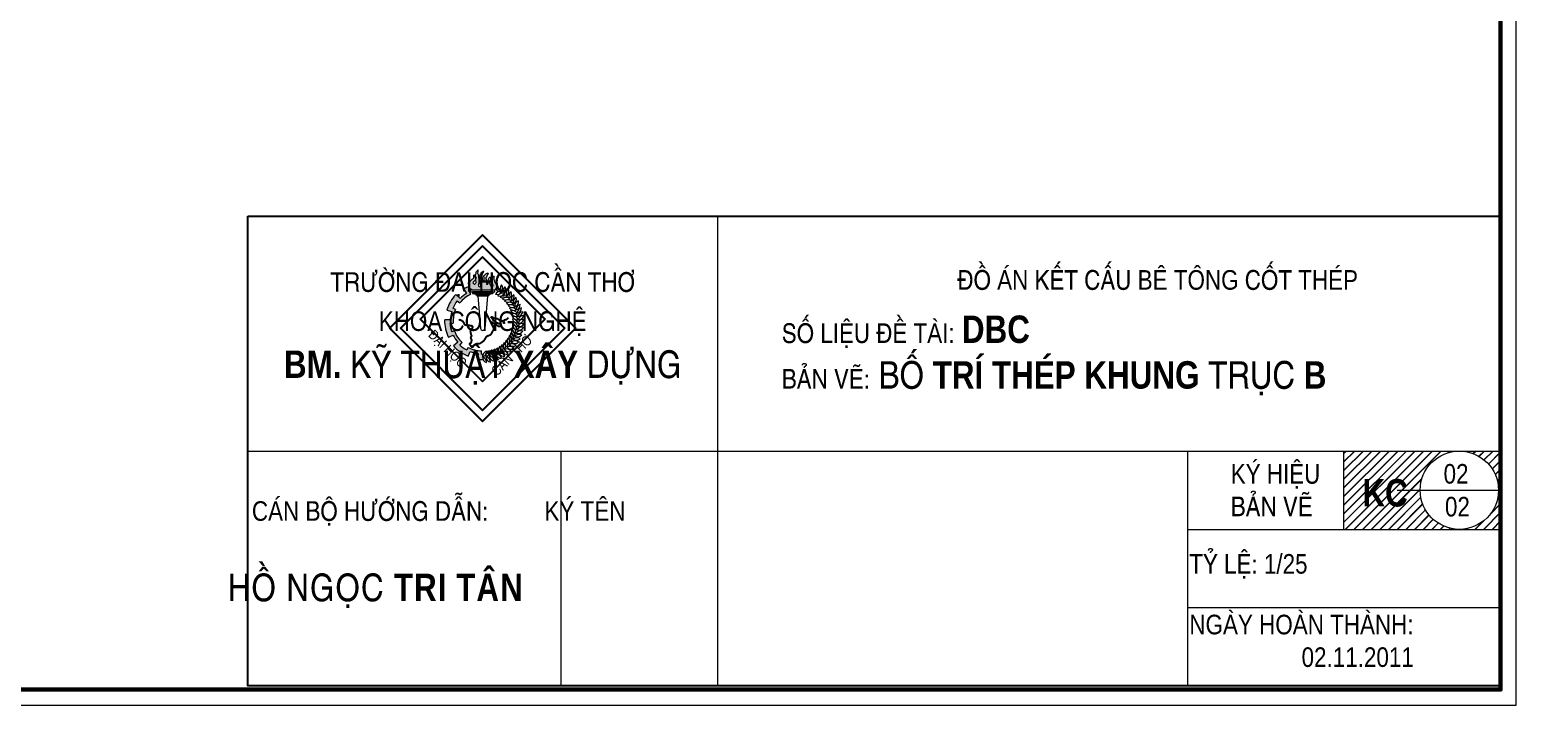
# Model space of a CAD drawing. Header units: inches. Extents: x 1604615 to 1925968, y -294302 to 52467.
# Drawn here: x 1693141 to 1723515, y -294302 to -280492 of the extents above; entities that cross this region are included whole.
import ezdxf

# ---------------------------------------------------------------- set-up
doc = ezdxf.new("R2010")
doc.units = ezdxf.units.IN
doc.header["$LTSCALE"] = 20
doc.header["$MEASUREMENT"] = 0
doc.layers.get('0').update_dxf_attribs({"lineweight": 13})
doc.layers.add('duong thep', color=211, linetype='Continuous', lineweight=70)

# ---------------------------------------------------------------- blocks, each defined once
blk = doc.blocks.new('LOÂG')
h = blk.add_hatch(color=4)
h.set_gradient(color1=(244, 128, 11), one_color=1, tint=1, name='HEMISPHERICAL')
edge = h.paths.add_edge_path()
edge.add_spline(control_points=[(866, 566), (868, 570), (874, 582), (873, 602), (874, 627), (873, 649), (858, 665), (847, 685), (837, 710), (830, 740), (811, 766), (839, 831), (807, 807), (786, 806), (780, 784), (774, 763), (763, 742), (764, 711), (791, 695), (800, 665), (798, 641), (814, 620), (795, 606), (777, 602), (761, 617), (746, 635), (738, 661), (733, 687), (737, 711), (747, 732), (752, 757), (758, 776), (783, 802), (768, 802), (761, 798), (748, 796), (735, 789), (712, 779), (718, 745), (699, 723), (700, 699), (706, 680), (705, 659), (694, 652), (686, 649), (670, 650), (677, 671), (675, 686), (676, 705), (669, 726), (669, 749), (656, 770), (664, 790), (677, 807), (683, 831), (694, 849), (714, 890), (695, 883), (685, 872), (664, 872), (651, 857), (639, 846), (625, 833), (611, 814), (626, 792), (619, 771), (628, 750), (624, 733), (635, 708), (615, 710), (603, 717), (592, 729), (582, 748), (582, 774), (581, 800), (572, 833), (585, 868), (600, 891), (629, 929), (597, 907), (578, 906), (574, 890), (568, 879), (551, 873), (546, 853), (534, 835), (531, 814), (537, 791), (545, 767), (551, 736), (531, 715), (537, 689), (546, 668), (553, 645), (556, 626), (551, 609), (536, 598), (512, 605), (502, 628), (511, 651), (511, 679), (523, 710), (511, 743), (521, 772), (502, 796), (511, 817), (513, 843), (485, 865), (492, 898), (505, 967), (487, 922), (466, 909), (462, 880), (447, 855), (448, 819), (463, 789), (457, 755), (448, 730), (462, 710), (460, 686), (453, 666), (432, 647), (413, 663), (391, 676), (404, 695), (417, 705), (428, 724), (451, 740), (445, 770), (443, 795), (436, 817), (412, 857), (420, 804), (412, 774), (374, 749), (346, 717), (296, 686), (310, 641), (313, 614), (314, 606)], knot_values=[7.200197, 7.200197, 7.200197, 7.200197, 8.030576, 9.644933, 10.883085, 12.777157, 13.396436, 14.840704, 17.117317, 18.410085, 20.485772, 23.714493, 24.822738, 26.157319, 27.37694, 28.551663, 30.392496, 31.76009, 33.869391, 35.710224, 37.338793, 38.396791, 39.798244, 40.674529, 41.740278, 43.598113, 45.047487, 46.798527, 48.427092, 49.485089, 51.287992, 52.784287, 54.445744, 54.569674, 55.47182, 55.982761, 56.92644, 58.266554, 60.28218, 62.168342, 63.406494, 64.669207, 66.053544, 66.672982, 67.064839, 67.81865, 68.932986, 70.047322, 71.037843, 72.300558, 74.194632, 75.252627, 76.664426, 77.832795, 79.282165, 80.943626, 83.106067, 83.497924, 84.117362, 86.119235, 86.644777, 87.871047, 89.097311, 90.372341, 91.784136, 93.269919, 94.29098, 95.781922, 96.903124, 97.770618, 98.601803, 99.477711, 100.862256, 102.476619, 104.337974, 105.844285, 108.787512, 110.402283, 112.292715, 113.789908, 115.010275, 115.677128, 116.570221, 117.292668, 118.844386, 119.952028, 121.458342, 122.599909, 124.402809, 126.264164, 128.037207, 129.158412, 130.99925, 132.292013, 133.659606, 134.717601, 135.337039, 136.990371, 138.486671, 139.628238, 141.379279, 143.883331, 145.389645, 147.742133, 148.96175, 150.590319, 151.704656, 153.662922, 156.139226, 158.888412, 160.592752, 161.85096, 163.750685, 165.65041, 167.206655, 170.17292, 171.744999, 173.537426, 174.734812, 176.068735, 177.762125, 178.874382, 180.568831, 181.827045, 182.821479, 184.079688, 185.191658, 186.928692, 188.707254, 190.279327, 191.68554, 193.598606, 195.377173, 197.91218, 199.962953, 203.269647, 206.415178, 209.535613, 211.079968, 211.079968, 211.079968, 211.079968], degree=3, periodic=0)
edge.add_spline(control_points=[(314, 606), (316, 598), (324, 561), (362, 543), (392, 529)], knot_values=[0, 0, 0, 0, 1.638921, 7.200197, 7.200197, 7.200197, 7.200197], degree=3, periodic=0)
edge.add_line((392, 529), (844, 529))
edge.add_spline(control_points=[(844, 529), (850, 539), (856, 550), (863, 561)], knot_values=[211.477879, 211.477879, 211.477879, 211.477879, 213.794614, 213.794614, 213.794614, 213.794614], degree=3, periodic=0)
edge.add_arc((964, 608), 112, 202.4258, 205.0361, ccw=False)
edge.add_arc((882, 456), 112, 98.0318, 100.8016, ccw=False)
h = blk.add_hatch(color=4)
edge = h.paths.add_edge_path()
edge.add_line((75, 313), (130, 270))
edge.add_arc((615, -110), 616, 115.2385, 141.8919, ccw=False)
edge.add_line((352, 447), (328, 498))
edge.add_arc((615, -110), 672, 113.9203, 115.2385, ccw=False)
edge.add_line((342, 504), (342, 529))
edge.add_line((342, 529), (392, 529))
edge.add_spline(control_points=[(392, 529), (362, 543), (324, 561), (316, 598), (314, 606)], knot_values=[0, 0, 0, 0, 5.561275, 7.200197, 7.200197, 7.200197, 7.200197], degree=3, periodic=0)
edge.add_arc((615, -110), 777, 112.7715, 121.3592)
edge.add_line((211, 553), (265, 464))
edge.add_arc((615, -110), 672, 121.3592, 135.9572)
edge.add_line((132, 357), (45, 439))
edge.add_arc((608, -96), 777, 136.4575, 163.8592)
edge.add_line((-138, 120), (-37, 91))
edge.add_arc((608, -96), 672, 163.8592, 178.4572)
edge.add_line((-63, -78), (-182, -75))
edge.add_arc((594, -90), 777, 178.9575, 206.3592)
edge.add_line((-102, -434), (-8, -388))
edge.add_arc((594, -90), 672, 206.3592, 220.9572)
edge.add_line((86, -530), (-3, -609))
edge.add_arc((579, -95), 777, 221.4575, 248.8592)
edge.add_line((299, -819), (337, -721))
edge.add_arc((579, -95), 672, 248.8592, 263.4572)
edge.add_line((503, -762), (490, -881))
edge.add_arc((572, -108), 777, 263.9575, 272.1356)
edge.add_arc((705, -843), 112, 175.9143, 201.6155, ccw=False)
edge.add_arc((705, -827), 112, 163.5896, 184.0857, ccw=False)
edge.add_line((598, -796), (597, -780))
edge.add_arc((572, -108), 672, 270.0781, 272.1356, ccw=False)
edge.add_line((573, -780), (573, -710))
edge.add_arc((579, -95), 616, 242.7385, 269.3919, ccw=False)
edge.add_line((297, -642), (271, -692))
edge.add_arc((579, -95), 672, 227.5781, 242.7385, ccw=False)
edge.add_line((126, -591), (173, -539))
edge.add_arc((594, -90), 616, 200.2385, 226.8919, ccw=False)
edge.add_line((16, -303), (-37, -322))
edge.add_arc((594, -90), 672, 185.0781, 200.2385, ccw=False)
edge.add_line((-75, -149), (-6, -143))
edge.add_arc((608, -96), 616, 157.7385, 184.3919, ccw=False)
edge.add_line((38, 138), (-14, 159))
edge.add_arc((608, -96), 672, 142.5781, 157.7385, ccw=False)
at = {"color": 4}
for p, q in [((132, 357), (45, 439)), ((75, 313), (130, 270)), ((211, 553), (265, 464)), ((352, 447), (328, 498)), ((-138, 120), (-37, 91)), ((38, 138), (-14, 159)), ((-63, -78), (-182, -75)), ((-75, -149), (-6, -143)), ((16, -303), (-37, -322)), ((-102, -434), (-8, -388)), ((86, -530), (-3, -609)), ((126, -591), (173, -539)), ((297, -642), (271, -692)), ((299, -819), (337, -721)), ((503, -762), (490, -881)), ((573, -780), (573, -710))]:
    blk.add_line(p, q, dxfattribs=at)
for points in [[(593, -2159), (2505, -247), (593, 1665), (-1319, -247)], [(593, -2150), (2495, -247), (593, 1655), (-1309, -247)], [(593, -2140), (2486, -247), (593, 1645), (-1299, -247)], [(593, -1935), (2280, -247), (593, 1440), (-1094, -247)], [(593, -1925), (2271, -247), (593, 1430), (-1084, -247)], [(593, -1915), (2261, -247), (593, 1420), (-1074, -247)], [(593, -1347), (1876, -64), (593, 1218), (-689, -64)], [(593, -1337), (1866, -64), (593, 1208), (-679, -64)], [(593, -1327), (1856, -64), (593, 1198), (-670, -64)], [(342, 497), (844, 497), (844, 529), (342, 529)]]:
    blk.add_lwpolyline(points, close=True, dxfattribs=at)
for points in [[(801, 497), (386, 497)], [(386, 497), (386, 465)], [(386, 465), (801, 465)], [(801, 465), (386, 465)], [(430, 465), (430, 449)], [(757, 449), (430, 449)], [(452, 449), (452, 433)], [(452, 433), (735, 433)], [(473, 433), (473, 417)], [(473, 417), (713, 417)], [(495, 417), (549, -255)], [(691, 417), (638, -255)], [(713, 433), (713, 417)], [(735, 449), (735, 433)], [(757, 465), (757, 449)], [(801, 497), (801, 465)], [(601, -884), (597, -780)]]:
    blk.add_lwpolyline(points, dxfattribs=at)
for centre, radius, start, end in [((1069, 573), 112, 143.1871, 221.5629), ((895, 565), 112, 323.1871, 41.5629), ((608, -96), 777, 136.4575, 163.8592), ((608, -96), 672, 142.5781, 157.7385), ((615, -110), 616, 115.2385, 141.8919), ((615, -110), 672, 121.3592, 135.9572), ((615, -110), 777, 112.7715, 121.3592), ((615, -110), 672, 113.9203, 115.2385), ((952, 391), 112, 72.9826, 151.3584), ((887, 552), 112, 252.9826, 331.3584), ((882, 456), 112, 22.4258, 100.8016), ((964, 608), 112, 202.4258, 280.8016), ((998, 355), 112, 67.528, 145.9038), ((948, 521), 112, 247.528, 325.9038), ((1041, 314), 112, 62.0735, 140.4493), ((1007, 484), 112, 242.0735, 320.4493), ((1079, 270), 112, 56.6189, 134.9948), ((1062, 442), 112, 236.6189, 314.9948), ((1131, 524), 112, 137.7325, 216.1083), ((958, 534), 112, 317.7325, 36.1083), ((1113, 222), 112, 51.1644, 129.5402), ((1112, 395), 112, 231.1644, 309.5402), ((1189, 470), 112, 132.278, 210.6538), ((1018, 496), 112, 312.278, 30.6538), ((1242, 411), 112, 126.8234, 205.1992), ((1074, 453), 112, 306.8234, 25.1992), ((1289, 347), 112, 121.3689, 199.7447), ((1125, 405), 112, 301.3689, 19.7447), ((1329, 279), 112, 115.9143, 194.2901), ((1172, 352), 112, 295.9143, 14.2901), ((1363, 207), 112, 110.4598, 188.8356), ((1213, 295), 112, 290.4598, 8.8356), ((608, -96), 672, 163.8592, 178.4572), ((608, -96), 616, 157.7385, 184.3919), ((1142, 171), 112, 45.7099, 124.0857), ((1158, 344), 112, 225.7099, 304.0857), ((1167, 118), 112, 40.2553, 118.6311), ((1199, 288), 112, 220.2553, 298.6311), ((1186, 62), 112, 34.8008, 113.1766), ((1234, 229), 112, 214.8008, 293.1766), ((1200, 5), 112, 29.3462, 107.722), ((1263, 166), 112, 209.3462, 287.722), ((1208, -53), 112, 23.8917, 102.2675), ((1286, 101), 112, 203.8917, 282.2675), ((1249, 234), 112, 285.0052, 3.3811), ((1389, 132), 112, 105.0052, 183.3811), ((1279, 170), 112, 279.5507, 357.9265), ((1409, 56), 112, 99.5507, 177.9265), ((1302, 104), 112, 274.0962, 352.472), ((1421, -23), 112, 94.0962, 172.472), ((1319, 35), 112, 268.6416, 347.0174), ((1426, -102), 112, 88.6416, 167.0174), ((594, -90), 777, 178.9575, 206.3592), ((594, -90), 672, 185.0781, 200.2385), ((594, -90), 616, 200.2385, 226.8919), ((593, -247), 45.2, 189.7838, 350.2162), ((1291, -307), 112, 171.1644, 249.5402), ((1142, -395), 112, 351.1644, 69.5402), ((1307, -240), 112, 176.6189, 254.9948), ((1166, -341), 112, 356.6189, 74.9948), ((1211, -112), 112, 18.4371, 96.8129), ((1304, 34), 112, 198.4371, 276.8129), ((1316, -172), 112, 182.0735, 260.4493), ((1185, -286), 112, 2.0735, 80.4493), ((1314, -34), 112, 192.9826, 271.3584), ((1208, -171), 112, 12.9826, 91.3584), ((1318, -103), 112, 187.528, 265.9038), ((1199, -229), 112, 7.528, 85.9038), ((1370, -412), 112, 66.8234, 145.1992), ((1395, -337), 112, 72.278, 150.6538), ((1331, -175), 112, 252.278, 330.6538), ((1412, -259), 112, 77.7325, 156.1083), ((1334, -105), 112, 257.7325, 336.1083), ((1423, -181), 112, 83.1871, 161.5629), ((1330, -34), 112, 263.1871, 341.5629), ((594, -90), 672, 206.3592, 220.9572), ((579, -95), 672, 227.5781, 242.7385), ((1074, -653), 112, 138.4371, 216.8129), ((901, -646), 112, 318.4371, 36.8129), ((1124, -605), 112, 143.8917, 222.2675), ((951, -614), 112, 323.8917, 42.2675), ((1168, -553), 112, 149.3462, 227.722), ((997, -578), 112, 329.3462, 47.722), ((1208, -496), 112, 154.8008, 233.1766), ((1040, -538), 112, 334.8008, 53.1766), ((1241, -436), 112, 160.2553, 238.6311), ((1078, -493), 112, 340.2553, 58.6311), ((1202, -679), 112, 45.0052, 123.3811), ((1220, -506), 112, 225.0052, 303.3811), ((1269, -373), 112, 165.7099, 244.0857), ((1112, -446), 112, 345.7099, 64.0857), ((1253, -618), 112, 50.4598, 128.8356), ((1254, -445), 112, 230.4598, 308.8356), ((1299, -553), 112, 55.9143, 134.2901), ((1283, -381), 112, 235.9143, 314.2901), ((1337, -484), 112, 61.3689, 139.7447), ((1306, -314), 112, 241.3689, 319.7447), ((1322, -245), 112, 246.8234, 325.1992), ((579, -95), 777, 221.4575, 248.8592), ((579, -95), 616, 242.7385, 269.3919), ((579, -95), 672, 248.8592, 263.4572), ((572, -108), 777, 263.9575, 272.1356), ((572, -108), 672, 270.0781, 272.1356), ((705, -827), 112, 105.7099, 184.0857), ((563, -728), 112, 285.7099, 4.0857), ((705, -843), 112, 175.9143, 254.2901), ((563, -943), 112, 355.9143, 74.2901), ((772, -814), 112, 111.1644, 189.5402), ((622, -728), 112, 291.1644, 9.5402), ((774, -829), 112, 181.3689, 259.7447), ((642, -942), 112, 1.3689, 79.7447), ((838, -793), 112, 116.6189, 194.9948), ((680, -722), 112, 296.6189, 14.9948), ((841, -809), 112, 186.8234, 265.1992), ((721, -934), 112, 6.8234, 85.1992), ((902, -767), 112, 122.0735, 200.4493), ((738, -711), 112, 302.0735, 20.4493), ((907, -782), 112, 192.278, 270.6538), ((799, -918), 112, 12.278, 90.6538), ((963, -735), 112, 127.528, 205.9038), ((794, -695), 112, 307.528, 25.9038), ((969, -749), 112, 197.7325, 276.1083), ((874, -895), 112, 17.7325, 96.1083), ((1021, -697), 112, 132.9826, 211.3584), ((849, -673), 112, 312.9826, 31.3584), ((948, -864), 112, 23.1871, 101.5629), ((1028, -711), 112, 203.1871, 281.5629), ((1018, -827), 112, 28.6416, 107.0174), ((1083, -667), 112, 208.6416, 287.0174), ((1084, -784), 112, 34.0962, 112.472), ((1134, -618), 112, 214.0962, 292.472), ((1145, -734), 112, 39.5507, 117.9265), ((1179, -564), 112, 219.5507, 297.9265)]:
    blk.add_arc(centre, radius, start, end, dxfattribs=at)
for points in [[(392, 529), (321, 582), (310, 632), (307, 682), (342, 717), (381, 753), (406, 774), (417, 813), (417, 842), (435, 817), (442, 795), (446, 771), (446, 742), (428, 721), (417, 707), (403, 692), (396, 678), (410, 664), (435, 653), (449, 664), (460, 689), (460, 710), (453, 728), (456, 756), (460, 781), (449, 827), (449, 852), (460, 881), (470, 909), (485, 923), (499, 947), (493, 903), (493, 864), (511, 838), (511, 820), (507, 794), (515, 776), (515, 739), (519, 715), (513, 675), (509, 648), (505, 630), (515, 608), (540, 602), (548, 608), (554, 624), (552, 646), (546, 666), (536, 693), (534, 711), (546, 737), (544, 767), (536, 794), (532, 812), (536, 836), (544, 852), (556, 874), (566, 879), (574, 891), (578, 901), (596, 909), (618, 919), (602, 893), (588, 872), (576, 826), (580, 802), (582, 773), (584, 747), (594, 727), (604, 717), (616, 711), (630, 711), (628, 729), (626, 753), (622, 769), (622, 792), (616, 814), (626, 832), (640, 846), (653, 860), (659, 866), (689, 878), (697, 883), (703, 885), (695, 852), (683, 828), (675, 806), (665, 790), (659, 769), (665, 753), (671, 723), (675, 703), (675, 687), (675, 669), (675, 652), (687, 650), (693, 652), (701, 658), (705, 679), (701, 699), (701, 719), (713, 747), (719, 778), (737, 790), (751, 796), (759, 798), (772, 802), (774, 802), (762, 778), (753, 757), (745, 729), (739, 713), (735, 687), (739, 660), (747, 638), (764, 614), (778, 604), (792, 606), (808, 622), (802, 638), (798, 664), (788, 691), (766, 717), (764, 739), (774, 767), (780, 784), (788, 802), (808, 810), (824, 818), (820, 767), (830, 735), (836, 715), (850, 681), (862, 662), (868, 654), (874, 624), (874, 604), (872, 578), (864, 563), (844, 529)], [(109, -71), (196, -117), (226, -172), (272, -183), (348, -193), (379, -203), (379, -249), (369, -264), (353, -274), (348, -350), (359, -386), (364, -406), (348, -442), (364, -478), (359, -529), (348, -554), (323, -569), (338, -590), (348, -605), (374, -615), (440, -584), (465, -564), (511, -564), (562, -544), (603, -513), (649, -462), (674, -417), (705, -401), (776, -356), (796, -315), (822, -269), (822, -223), (863, -172), (908, -203), (959, -203), (975, -193), (964, -172), (954, -162), (929, -157), (903, -147), (873, -132), (837, -106), (822, -96), (807, -71), (786, -45), (771, -20), (776, -15), (822, -40), (873, -45), (903, -55), (924, -71), (959, -81), (985, -91), (1000, -101), (1020, -106), (1031, -132), (1031, -147), (1020, -127), (1020, -96), (1046, -76), (1066, -71), (1081, -66), (1092, -61), (1117, -35)], [(845, -180), (812, -143), (784, -130), (764, -118), (746, -95), (734, -85)]]:
    blk.add_spline(points, degree=3, dxfattribs=at)
for points, knots in [([(108, -77), (112, -78), (117, -80), (132, -84), (141, -86), (158, -93), (165, -96), (176, -104), (180, -108), (187, -115), (189, -118), (193, -126), (195, -130), (200, -142), (203, -150), (209, -163), (212, -168), (219, -175), (221, -177), (226, -180), (228, -182), (238, -186), (246, -187), (259, -188), (264, -189), (277, -190), (284, -190), (297, -192), (304, -193), (316, -195), (322, -195), (333, -197), (338, -198), (349, -200), (355, -200), (364, -202), (368, -203), (372, -205), (373, -206), (375, -208), (376, -209), (377, -212), (378, -214), (379, -221), (378, -226), (376, -236), (375, -241), (372, -249), (370, -252), (368, -256), (366, -257), (364, -260), (363, -260), (360, -262), (359, -263), (355, -265), (352, -267), (348, -271), (345, -273), (342, -277), (340, -280), (336, -289), (335, -297), (335, -313), (336, -321), (338, -337), (340, -344), (343, -357), (344, -362), (347, -372), (348, -377), (351, -384), (352, -387), (354, -392), (355, -394), (356, -399), (357, -401), (357, -404), (357, -405), (357, -407), (357, -408), (356, -412), (354, -416), (350, -422), (347, -426), (344, -432), (343, -435), (342, -439), (342, -442), (342, -446), (342, -448), (344, -455), (346, -459), (351, -467), (353, -470), (356, -476), (357, -478), (359, -484), (359, -488), (359, -497), (358, -502), (356, -512), (354, -517), (353, -525), (352, -528), (351, -534), (350, -536), (349, -541), (349, -543), (347, -546), (346, -548), (343, -550), (341, -551), (335, -554), (333, -555), (328, -557), (325, -558), (322, -560), (321, -561), (318, -563), (318, -565), (317, -567), (316, -569), (316, -571), (317, -572), (318, -575), (318, -577), (320, -580), (322, -581), (325, -585), (328, -587), (331, -591), (332, -593), (334, -595), (335, -597), (337, -600), (339, -602), (341, -606), (342, -607), (346, -611), (348, -614), (354, -617), (358, -618), (366, -621), (371, -621), (381, -622), (386, -621), (405, -618), (417, -611), (433, -599), (438, -595), (446, -588), (450, -584), (457, -577), (460, -574), (465, -571), (467, -571), (470, -570), (472, -569), (478, -568), (484, -569), (496, -570), (502, -571), (513, -571), (517, -570), (524, -569), (527, -568), (538, -565), (544, -562), (556, -556), (562, -552), (572, -545), (577, -541), (591, -532), (598, -525), (618, -509), (630, -499), (644, -482), (648, -477), (654, -468), (656, -463), (660, -454), (662, -450), (666, -440), (668, -435), (673, -427), (676, -424), (682, -419), (685, -416), (694, -412), (699, -410), (710, -407), (715, -404), (726, -400), (732, -397), (747, -390), (758, -384), (771, -372), (775, -368), (781, -361), (783, -357), (787, -350), (789, -346), (793, -337), (795, -332), (799, -323), (801, -320), (805, -313), (808, -309), (814, -299), (819, -293), (824, -282), (826, -278), (828, -272), (829, -268), (829, -262), (829, -259), (829, -248), (828, -240), (828, -229), (828, -225), (830, -217), (831, -213), (835, -202), (840, -195), (847, -186), (851, -183), (856, -180), (858, -179), (861, -179), (863, -179), (866, -180), (868, -181), (872, -183), (875, -184), (882, -190), (888, -196), (898, -204), (901, -207), (910, -211), (914, -213), (927, -216), (935, -216), (948, -213), (952, -212), (959, -210), (961, -209), (967, -207), (970, -206), (975, -203), (977, -201), (979, -198), (980, -197), (981, -194), (981, -193), (981, -190), (981, -188), (980, -184), (979, -182), (976, -177), (975, -175), (972, -171), (971, -170), (967, -165), (965, -162), (960, -159), (959, -157), (956, -156), (954, -155), (948, -153), (944, -152), (937, -152), (934, -151), (930, -151), (928, -150), (925, -149), (923, -149), (918, -147), (915, -145), (908, -142), (905, -140), (898, -137), (895, -136), (887, -132), (883, -130), (876, -126), (872, -124), (866, -119), (863, -117), (856, -112), (852, -109), (846, -105), (844, -103), (839, -100), (836, -98), (832, -96), (830, -94), (827, -92), (825, -91), (823, -88), (822, -87), (819, -81), (817, -76), (813, -69), (811, -66), (808, -61), (807, -59), (802, -52), (798, -47), (789, -39), (785, -35), (780, -30), (779, -28), (777, -26), (777, -25), (776, -24), (776, -24), (777, -23), (777, -23), (777, -22), (778, -22), (779, -21), (779, -20), (780, -20), (781, -20), (782, -19), (783, -19), (785, -20), (786, -20), (789, -22), (791, -23), (797, -28), (801, -32), (809, -39), (812, -41), (818, -46), (821, -47), (826, -49), (829, -50), (840, -53), (847, -52), (860, -52), (864, -52), (873, -52), (876, -52), (883, -54), (887, -55), (894, -57), (897, -59), (903, -64), (907, -66), (913, -71), (916, -74), (921, -77), (924, -78), (929, -80), (931, -81), (939, -83), (944, -84), (956, -87), (962, -88), (970, -91), (973, -92), (977, -94), (979, -95), (982, -97), (984, -98), (987, -101), (989, -103), (993, -105), (995, -106), (998, -108), (1000, -108), (1003, -109), (1004, -109), (1008, -110), (1009, -110), (1011, -110)], [0, 0, 0, 0, 0.873639, 0.873639, 2.620918, 2.620918, 4.216179, 4.216179, 5.396152, 5.396152, 6.276277, 6.276277, 7.156403, 7.156403, 8.586348, 8.586348, 9.656917, 9.656917, 10.169018, 10.169018, 10.681118, 10.681118, 11.981902, 11.981902, 12.907182, 12.907182, 14.237132, 14.237132, 15.567081, 15.567081, 16.666784, 16.666784, 17.597488, 17.597488, 18.638923, 18.638923, 19.378315, 19.378315, 19.841919, 19.841919, 20.305523, 20.305523, 20.769127, 20.769127, 21.796327, 21.796327, 22.650542, 22.650542, 23.364921, 23.364921, 23.810279, 23.810279, 24.157009, 24.157009, 24.50374, 24.50374, 24.984995, 24.984995, 25.466249, 25.466249, 25.947503, 25.947503, 27.219445, 27.219445, 28.491388, 28.491388, 29.76333, 29.76333, 30.715059, 30.715059, 31.666788, 31.666788, 32.156176, 32.156176, 32.645565, 32.645565, 33.104989, 33.104989, 33.425843, 33.425843, 33.746698, 33.746698, 34.483625, 34.483625, 35.220552, 35.220552, 35.625371, 35.625371, 35.960651, 35.960651, 36.295931, 36.295931, 37.043282, 37.043282, 37.790634, 37.790634, 38.269538, 38.269538, 39.238739, 39.238739, 40.20794, 40.20794, 41.177142, 41.177142, 41.680312, 41.680312, 42.183483, 42.183483, 42.672661, 42.672661, 43.161839, 43.161839, 43.651016, 43.651016, 44.140194, 44.140194, 44.516068, 44.516068, 44.768523, 44.768523, 44.954602, 44.954602, 45.096404, 45.096404, 45.238205, 45.238205, 45.508269, 45.508269, 45.778333, 45.778333, 46.318486, 46.318486, 46.655631, 46.655631, 46.992775, 46.992775, 47.433267, 47.433267, 47.738857, 47.738857, 48.271636, 48.271636, 48.804415, 48.804415, 49.632091, 49.632091, 50.459767, 50.459767, 52.840699, 52.840699, 53.847651, 53.847651, 54.75082, 54.75082, 55.653989, 55.653989, 56.108977, 56.108977, 56.563964, 56.563964, 57.680207, 57.680207, 58.796449, 58.796449, 59.415816, 59.415816, 60.035183, 60.035183, 61.273916, 61.273916, 62.435854, 62.435854, 63.597792, 63.597792, 65.45974, 65.45974, 68.332285, 68.332285, 69.395263, 69.395263, 70.260804, 70.260804, 71.126346, 71.126346, 72.136306, 72.136306, 73.104068, 73.104068, 74.07183, 74.07183, 75.039592, 75.039592, 76.069118, 76.069118, 77.098644, 77.098644, 79.157696, 79.157696, 80.17771, 80.17771, 80.93779, 80.93779, 81.69787, 81.69787, 82.731954, 82.731954, 83.500363, 83.500363, 84.268771, 84.268771, 85.680582, 85.680582, 86.380497, 86.380497, 86.933657, 86.933657, 87.486817, 87.486817, 88.95635, 88.95635, 89.688576, 89.688576, 90.420801, 90.420801, 91.732207, 91.732207, 92.700514, 92.700514, 93.26952, 93.26952, 93.838526, 93.838526, 94.407532, 94.407532, 94.976538, 94.976538, 96.278918, 96.278918, 97.031078, 97.031078, 97.783237, 97.783237, 99.217071, 99.217071, 99.880379, 99.880379, 100.342721, 100.342721, 100.805064, 100.805064, 101.113547, 101.113547, 101.302187, 101.302187, 101.490826, 101.490826, 101.679466, 101.679466, 102.065813, 102.065813, 102.452161, 102.452161, 102.767035, 102.767035, 103.402322, 103.402322, 103.674556, 103.674556, 103.946789, 103.946789, 104.644761, 104.644761, 105.171645, 105.171645, 105.54225, 105.54225, 105.912856, 105.912856, 106.654066, 106.654066, 107.314185, 107.314185, 107.974304, 107.974304, 108.919503, 108.919503, 109.682742, 109.682742, 110.445982, 110.445982, 111.297561, 111.297561, 111.788011, 111.788011, 112.322211, 112.322211, 112.85641, 112.85641, 113.243666, 113.243666, 113.630921, 113.630921, 114.618476, 114.618476, 115.150791, 115.150791, 115.683106, 115.683106, 116.747736, 116.747736, 117.544131, 117.544131, 117.987845, 117.987845, 118.326614, 118.326614, 118.601607, 118.601607, 118.821512, 118.821512, 119.041417, 119.041417, 119.261322, 119.261322, 119.481227, 119.481227, 119.897955, 119.897955, 120.314682, 120.314682, 120.73141, 120.73141, 121.670748, 121.670748, 122.296901, 122.296901, 122.754229, 122.754229, 123.211556, 123.211556, 124.537464, 124.537464, 125.445826, 125.445826, 126.20248, 126.20248, 126.959134, 126.959134, 127.746138, 127.746138, 128.533143, 128.533143, 129.194336, 129.194336, 129.654351, 129.654351, 130.114367, 130.114367, 131.034399, 131.034399, 132.263576, 132.263576, 132.863268, 132.863268, 133.255781, 133.255781, 133.682606, 133.682606, 134.109431, 134.109431, 134.39859, 134.39859, 134.645528, 134.645528, 134.892466, 134.892466, 135.17642, 135.17642, 135.17642, 135.17642]), ([(111, -64), (116, -66), (121, -67), (135, -71), (145, -74), (162, -80), (169, -84), (181, -92), (186, -95), (195, -104), (199, -109), (205, -120), (208, -126), (212, -137), (215, -143), (219, -152), (221, -156), (225, -162), (226, -164), (230, -167), (232, -168), (236, -170), (238, -171), (247, -174), (255, -175), (268, -176), (273, -176), (283, -177), (287, -178), (301, -179), (310, -180), (325, -183), (330, -184), (341, -185), (345, -186), (355, -187), (360, -188), (369, -190), (374, -192), (381, -196), (382, -197), (386, -201), (387, -203), (390, -209), (391, -214), (391, -225), (391, -231), (389, -241), (387, -245), (384, -253), (383, -256), (379, -263), (377, -265), (372, -270), (371, -271), (367, -273), (366, -274), (362, -276), (360, -277), (357, -279), (356, -280), (354, -283), (353, -284), (351, -288), (350, -291), (348, -297), (348, -301), (348, -314), (350, -325), (353, -341), (354, -346), (356, -356), (358, -361), (360, -369), (361, -373), (363, -379), (364, -381), (366, -387), (368, -391), (370, -398), (370, -401), (370, -405), (370, -408), (369, -412), (369, -414), (366, -421), (363, -425), (358, -433), (356, -437), (355, -441), (355, -442), (355, -444), (355, -445), (356, -448), (357, -451), (360, -457), (362, -461), (366, -468), (368, -471), (370, -477), (371, -479), (372, -484), (372, -487), (372, -494), (372, -499), (370, -510), (368, -515), (366, -524), (365, -527), (364, -534), (364, -538), (362, -545), (360, -549), (357, -555), (355, -557), (349, -562), (346, -563), (339, -566), (336, -568), (332, -569), (331, -570), (330, -571)], [0, 0, 0, 0, 0.866167, 0.866167, 2.598501, 2.598501, 4.027459, 4.027459, 5.108078, 5.108078, 6.194218, 6.194218, 7.280359, 7.280359, 8.366499, 8.366499, 9.248779, 9.248779, 9.910266, 9.910266, 10.46396, 10.46396, 11.017654, 11.017654, 12.479952, 12.479952, 13.353153, 13.353153, 14.226355, 14.226355, 15.972758, 15.972758, 17.069869, 17.069869, 17.887805, 17.887805, 18.705741, 18.705741, 19.523677, 19.523677, 19.883144, 19.883144, 20.242612, 20.242612, 21.069666, 21.069666, 21.89672, 21.89672, 22.627571, 22.627571, 23.213148, 23.213148, 23.798725, 23.798725, 24.127015, 24.127015, 24.455306, 24.455306, 24.91775, 24.91775, 25.300922, 25.300922, 25.684094, 25.684094, 26.450437, 26.450437, 27.21678, 27.21678, 29.004454, 29.004454, 29.913724, 29.913724, 30.822994, 30.822994, 31.614154, 31.614154, 32.101678, 32.101678, 32.846774, 32.846774, 33.236937, 33.236937, 33.568782, 33.568782, 33.900628, 33.900628, 34.711768, 34.711768, 35.522908, 35.522908, 35.855255, 35.855255, 36.187602, 36.187602, 36.899183, 36.899183, 37.610764, 37.610764, 38.181823, 38.181823, 38.608069, 38.608069, 39.034315, 39.034315, 39.886808, 39.886808, 40.857981, 40.857981, 41.504453, 41.504453, 42.150924, 42.150924, 42.797396, 42.797396, 43.166874, 43.166874, 43.703917, 43.703917, 44.24096, 44.24096, 44.53485, 44.53485, 44.53485, 44.53485]), ([(330, -571), (331, -571), (332, -573), (334, -576), (336, -577), (339, -581), (341, -583), (345, -587), (346, -590), (349, -594), (350, -596), (352, -599), (352, -599), (355, -602), (357, -604), (362, -606), (366, -607), (372, -608), (376, -609), (382, -609), (385, -608), (394, -607), (400, -605), (412, -598), (418, -594), (429, -586), (433, -583), (441, -575), (445, -570), (452, -564), (455, -562), (461, -559), (464, -558), (470, -556), (473, -556), (482, -555), (489, -556), (500, -557), (504, -558), (511, -558), (514, -557), (521, -556), (524, -556), (534, -552), (541, -549), (553, -542), (560, -537), (573, -529), (579, -524), (590, -515), (596, -511), (607, -501), (612, -497), (628, -482), (636, -472), (647, -452), (650, -445), (657, -429), (661, -421), (669, -412), (672, -410), (677, -406), (680, -405), (688, -401), (694, -399), (705, -394), (710, -392), (721, -388), (726, -386), (741, -378), (750, -373), (762, -363), (765, -359), (771, -352), (773, -349), (776, -342), (778, -339), (782, -330), (784, -326), (788, -317), (790, -313), (794, -306), (797, -302), (803, -292), (808, -286), (813, -277), (814, -274), (815, -268), (816, -266), (816, -261), (816, -259), (816, -248), (814, -240), (815, -227), (815, -222), (817, -214), (818, -210), (823, -197), (828, -189), (838, -177), (842, -173), (851, -168), (854, -167), (860, -166), (863, -166), (868, -167), (871, -168), (878, -171), (882, -174), (891, -181), (895, -184), (903, -191), (906, -194), (913, -198), (916, -200), (923, -201), (926, -202), (935, -202), (942, -201), (952, -199), (955, -198), (961, -195), (964, -194), (967, -192), (968, -192), (968, -191), (968, -191), (968, -191)], [45.486402, 45.486402, 45.486402, 45.486402, 45.832535, 45.832535, 46.178669, 46.178669, 46.589737, 46.589737, 47.012312, 47.012312, 47.434887, 47.434887, 47.75339, 47.75339, 48.436521, 48.436521, 49.119652, 49.119652, 49.773625, 49.773625, 50.427598, 50.427598, 51.735545, 51.735545, 53.115349, 53.115349, 54.127944, 54.127944, 55.14054, 55.14054, 55.781926, 55.781926, 56.271426, 56.271426, 56.760927, 56.760927, 57.959396, 57.959396, 58.702978, 58.702978, 59.398499, 59.398499, 60.094021, 60.094021, 61.485065, 61.485065, 62.943839, 62.943839, 64.402614, 64.402614, 65.756748, 65.756748, 67.110882, 67.110882, 69.819149, 69.819149, 71.328898, 71.328898, 72.838647, 72.838647, 73.414931, 73.414931, 73.991215, 73.991215, 75.007569, 75.007569, 76.044522, 76.044522, 77.081476, 77.081476, 79.155382, 79.155382, 80.246175, 80.246175, 81.031029, 81.031029, 81.815883, 81.815883, 82.762419, 82.762419, 83.503186, 83.503186, 84.243954, 84.243954, 85.662844, 85.662844, 86.389548, 86.389548, 86.973377, 86.973377, 87.557206, 87.557206, 89.054322, 89.054322, 89.711064, 89.711064, 90.367807, 90.367807, 91.6997, 91.6997, 92.676183, 92.676183, 93.26328, 93.26328, 93.72702, 93.72702, 94.19076, 94.19076, 95.091592, 95.091592, 95.992423, 95.992423, 96.893255, 96.893255, 97.634867, 97.634867, 98.376479, 98.376479, 99.709245, 99.709245, 100.24567, 100.24567, 100.782095, 100.782095, 101.098268, 101.098268, 101.251069, 101.251069, 101.251069, 101.251069]), ([(840, -183), (838, -180), (835, -177), (828, -167), (824, -161), (816, -154), (813, -151), (807, -148), (804, -146), (798, -143), (795, -142), (785, -138), (779, -135), (769, -130), (766, -128), (761, -124), (758, -121), (755, -117), (753, -115), (749, -110), (748, -107), (744, -103), (743, -101), (740, -98), (739, -97), (735, -94), (733, -92), (730, -90)], [0, 0, 0, 0, 0.732255, 0.732255, 2.196766, 2.196766, 2.970075, 2.970075, 3.663936, 3.663936, 4.357797, 4.357797, 5.613539, 5.613539, 6.225105, 6.225105, 6.724157, 6.724157, 7.223209, 7.223209, 7.849313, 7.849313, 8.289555, 8.289555, 8.729797, 8.729797, 9.287714, 9.287714, 9.287714, 9.287714]), ([(851, -176), (848, -172), (846, -169), (839, -159), (834, -153), (824, -144), (821, -141), (814, -136), (810, -134), (803, -131), (799, -129), (790, -126), (785, -124), (777, -119), (774, -118), (770, -114), (768, -113), (765, -109), (763, -107), (760, -102), (758, -99), (754, -94), (753, -92), (749, -88), (747, -87), (743, -83), (740, -81), (738, -80)], [0, 0, 0, 0, 0.730284, 0.730284, 2.190851, 2.190851, 2.974075, 2.974075, 3.701231, 3.701231, 4.428387, 4.428387, 5.491689, 5.491689, 6.203327, 6.203327, 6.73588, 6.73588, 7.268434, 7.268434, 7.885441, 7.885441, 8.314177, 8.314177, 8.742913, 8.742913, 9.287714, 9.287714, 9.287714, 9.287714]), ([(968, -191), (968, -191), (968, -190), (968, -188), (967, -187), (965, -184), (964, -183), (962, -180), (961, -178), (957, -174), (956, -172), (953, -169), (952, -169), (950, -167), (949, -167), (946, -166), (945, -166), (940, -165), (935, -165), (928, -164), (925, -163), (920, -162), (918, -161), (910, -158), (906, -156), (898, -152), (895, -150), (888, -147), (885, -146), (877, -142), (873, -139), (864, -134), (861, -132), (853, -126), (850, -123), (843, -118), (840, -116), (835, -113), (833, -112), (828, -109), (826, -107), (821, -104), (820, -103), (815, -99), (813, -96), (810, -91), (808, -88), (805, -82), (803, -79), (800, -73), (799, -70), (795, -64), (792, -61), (788, -56), (785, -54), (780, -48), (777, -46), (771, -40), (769, -37), (766, -32), (765, -30), (763, -26), (763, -23), (764, -19), (765, -17), (767, -14), (768, -13), (771, -11), (772, -10), (776, -7), (779, -6), (785, -6), (788, -7), (794, -9), (796, -11), (803, -15), (807, -19), (815, -27), (819, -30), (825, -35), (827, -36), (833, -38), (835, -38), (844, -40), (851, -39), (863, -39), (868, -38), (883, -39), (893, -42), (906, -49), (909, -51), (914, -56), (917, -58), (921, -61), (923, -63), (927, -65), (929, -66), (932, -68), (934, -68), (940, -70), (945, -71), (956, -74), (964, -75), (974, -78), (978, -80), (983, -82), (985, -84), (989, -86), (991, -87), (994, -90), (995, -91), (998, -93), (1000, -94), (1003, -95), (1004, -96), (1007, -96), (1008, -97), (1011, -97), (1012, -97), (1013, -97)], [101.451643, 101.451643, 101.451643, 101.451643, 101.771819, 101.771819, 102.091996, 102.091996, 102.412172, 102.412172, 102.750649, 102.750649, 103.295857, 103.295857, 103.647825, 103.647825, 103.999794, 103.999794, 104.351763, 104.351763, 105.091806, 105.091806, 105.544295, 105.544295, 105.996784, 105.996784, 106.901762, 106.901762, 107.609439, 107.609439, 108.317117, 108.317117, 109.180739, 109.180739, 110.04436, 110.04436, 110.879408, 110.879408, 111.578511, 111.578511, 112.09109, 112.09109, 112.60367, 112.60367, 112.9764, 112.9764, 113.506739, 113.506739, 114.037078, 114.037078, 114.705183, 114.705183, 115.451219, 115.451219, 116.197255, 116.197255, 116.82162, 116.82162, 117.451662, 117.451662, 117.959878, 117.959878, 118.298253, 118.298253, 118.574743, 118.574743, 118.797905, 118.797905, 119.021067, 119.021067, 119.244229, 119.244229, 119.686472, 119.686472, 120.128714, 120.128714, 120.570956, 120.570956, 121.416219, 121.416219, 122.261482, 122.261482, 122.866475, 122.866475, 123.471467, 123.471467, 124.832418, 124.832418, 125.633892, 125.633892, 127.421434, 127.421434, 128.021731, 128.021731, 128.622029, 128.622029, 129.162625, 129.162625, 129.591119, 129.591119, 130.019612, 130.019612, 130.8766, 130.8766, 132.214597, 132.214597, 132.809142, 132.809142, 133.234829, 133.234829, 133.573108, 133.573108, 133.911386, 133.911386, 134.417502, 134.417502, 134.699113, 134.699113, 134.980723, 134.980723, 135.169827, 135.169827, 135.169827, 135.169827]), ([(1025, -102), (1027, -103), (1029, -105), (1031, -108), (1032, -110), (1035, -116), (1036, -121), (1037, -129), (1037, -132), (1038, -138), (1038, -141), (1038, -144), (1038, -145), (1038, -146), (1038, -147), (1037, -148), (1037, -149), (1036, -150), (1036, -151), (1034, -152), (1033, -153), (1031, -154), (1030, -154), (1028, -153), (1027, -153), (1026, -153), (1026, -152), (1025, -151), (1024, -151), (1023, -149), (1023, -149), (1021, -147), (1021, -145), (1019, -142), (1018, -140), (1016, -135), (1015, -131), (1012, -122), (1011, -116), (1011, -110)], [135.853997, 135.853997, 135.853997, 135.853997, 136.194033, 136.194033, 136.53407, 136.53407, 137.239301, 137.239301, 137.652623, 137.652623, 138.065945, 138.065945, 138.184929, 138.184929, 138.283181, 138.283181, 138.360327, 138.360327, 138.437472, 138.437472, 138.492365, 138.492365, 138.547257, 138.547257, 138.60215, 138.60215, 138.657043, 138.657043, 138.781898, 138.781898, 138.906753, 138.906753, 139.178855, 139.178855, 139.450957, 139.450957, 139.879791, 139.879791, 140.774083, 140.774083, 140.774083, 140.774083]), ([(1013, -97), (1014, -94), (1016, -91), (1020, -85), (1023, -82), (1030, -77), (1034, -74), (1042, -70), (1045, -69), (1051, -67), (1054, -67), (1060, -65), (1063, -65), (1068, -64), (1071, -63), (1077, -60), (1081, -59), (1088, -56), (1090, -54), (1096, -49), (1099, -47), (1105, -40), (1108, -35), (1112, -31)], [141.498857, 141.498857, 141.498857, 141.498857, 142.102177, 142.102177, 142.705497, 142.705497, 143.519279, 143.519279, 144.060003, 144.060003, 144.600726, 144.600726, 145.167148, 145.167148, 145.733569, 145.733569, 146.503986, 146.503986, 147.274403, 147.274403, 148.044821, 148.044821, 149.078747, 149.078747, 149.078747, 149.078747]), ([(1025, -102), (1026, -100), (1027, -98), (1029, -95), (1030, -94), (1035, -89), (1039, -86), (1047, -82), (1050, -81), (1058, -79), (1062, -78), (1069, -77), (1073, -76), (1079, -74), (1082, -72), (1089, -70), (1092, -68), (1103, -61), (1110, -54), (1118, -44), (1120, -42), (1122, -39)], [141.53668, 141.53668, 141.53668, 141.53668, 142.005661, 142.005661, 142.474641, 142.474641, 143.445674, 143.445674, 144.222348, 144.222348, 144.999023, 144.999023, 145.607735, 145.607735, 146.216448, 146.216448, 146.82516, 146.82516, 148.488591, 148.488591, 149.078747, 149.078747, 149.078747, 149.078747])]:
    blk.add_open_spline(points, degree=3, knots=knots, dxfattribs=at)
at = {"char_height": 320, "width": 9600}
for s, insert, attachment_point, rotation in [('{\\fVNI-Helve-Condense|b0|i0|c0|p2;\\H1.25x;   \\H0.5x;ÑAÏI HOÏC}', (287, -926), 3, 315.568), ('{\\fVNI-Helve-Condense|b0|i0|c0|p2;\\H1.25x;   \\H0.5x;CAÀN THÔ}', (476, -1360), 1, 44.432)]:
    blk.add_mtext(s, dxfattribs=dict(at, insert=insert, attachment_point=attachment_point, rotation=rotation))

msp = doc.modelspace()

# ---------------------------------------------------------------- hatches: boundary and pattern name
h = msp.add_hatch()
h.set_pattern_fill('JIS_LC_8', color=4, scale=16, style=0)
h.set_pattern_definition([(45, (1682007.52, -294833.11), (-88.24693, 88.24693), []), (45, (1682013.92, -294833.11), (-88.24693, 88.24693), [])])
h.paths.add_polyline_path([(1722351.7, -290705.6, -0.4142136), (1721551.7, -289905.6, -0.4142136), (1722351.7, -289105.6), (1719995, -289105.6), (1719995, -290705.6)])
h.paths.add_polyline_path([(1723151.7, -289905.6), (1723195, -289905.6), (1723195, -289105.6), (1722351.7, -289105.6, -0.4142136)])
h.paths.add_polyline_path([(1723195, -290705.6), (1723195, -289905.6), (1723151.7, -289905.6, -0.4142136), (1722351.7, -290705.6)])
h.paths.add_polyline_path([(1720231.3, -289538.5), (1721243.1, -289538.5), (1721243.1, -290378.5), (1720231.3, -290378.5)], flags=24)

# ---------------------------------------------------------------- linework, layer by layer
for p, q in [((1697595, -284305.6), (1697595, -293905.6)), ((1697595, -286705.6), (1697595, -284305.6)), ((1707195, -284305.6), (1707195, -293905.6)), ((1697595, -289105.6), (1723195, -289105.6)), ((1703995, -289105.6), (1703995, -293886.3)), ((1716795, -289105.6), (1716795, -293905.6)), ((1719995, -290705.6), (1719995, -289105.6)), ((1721084.5, -289905.6), (1723195, -289905.6)), ((1716795, -290705.6), (1723195, -290705.6)), ((1716795, -292305.6), (1723195, -292305.6)), ((1697595, -293905.6), (1723195, -293905.6)), ((1697595, -293905.6), (1703995, -293905.6))]:
    msp.add_line(p, q)
msp.add_lwpolyline([(1604615, -210202.5), (1604615, -294302.5), (1723515, -294302.5), (1723515, -210202.5)], close=True)
at = {"lineweight": 30}
msp.add_lwpolyline([(1697595, -284305.6), (1723195, -284305.6), (1723195, -293905.6), (1697595, -293905.6)], close=True, dxfattribs=at)
msp.add_circle((1722351.7, -289905.6), 800)
at = {"layer": 'duong thep'}
msp.add_lwpolyline([(1604935, -210522.5), (1604935, -293982.5), (1723195, -293982.5), (1723195, -210522.5)], close=True, dxfattribs=at)

# ---------------------------------------------------------------- block references
msp.add_blockref('LOÂG', (1701801.7, -286346.2))

# ---------------------------------------------------------------- texts
for s, insert, char_height, width, attachment_point in [('{\\fVNI-Helve-Condense|b0|i0|c0|p2;\\H1.25x;TRÖÔØNG ÑAÏI HOÏC CAÀN THÔ\\H0.2x;\\P\\P\\H5x;KHOA COÂNG NGHEÄ\\P\\Ftxt|c0;\\H0.2x;\\P\\fVNI-Helve-Condense|b1|i0|c0|p2;\\H7x;BM. KYÕ THUAÄT XAÂY DÖÏNG}', (1702395, -285449.6), 320, 9600, 2), ('{\\fVNI-Helve-Condense|b0|i0|c0|p2;\\H1.25x;ÑOÀ AÙN KEÁT CAÁU BEÂ TOÂNG COÁT THEÙP}', (1716188.8, -285406.6), 320, 15871.841, 2), ('{\\fVNI-Helve-Condense|b0|i0|c0|p2;\\H1.25x;  SOÁ LIEÄU ÑEÀ TAØI:\\Ftxt|c0; \\fVNI-Helve-Condense|b1|i0|c0|p2;\\H1.4x;DBC \\P\\fVNI-Helve-Condense|b0|i0|c0|p2;\\H0.7143x;  BAÛN VEÕ:\\fVNI-Helve-Condense|b1|i0|c0|p2;\\H1.4x; BOÁ TRÍ THEÙP KHUNG TRUÏC B\\P^I    }', (1708252.9, -286334.9), 320, 15871.841, 1), ('{\\fVNI-Helve-Condense|b0|i0|c0|p2;\\H1.25x;KYÙ HIEÄU\\PBAÛN VEÕ}', (1717680.9, -289370.5), 320, 9600, 1), ('{\\fVNI-Helve-Condense|b0|i0|c0|p2;\\H1.25x;02}', (1722284.8, -289370.5), 320, 9600, 2), ('{\\fVNI-Helve-Condense|b1|i0|c0|p2;KC}', (1720371.3, -289678.5), 560, 9600, 1), ('{\\fVNI-Helve-Condense|b0|i0|c0|p2;\\H1.25x;   CAÙN BOÄ HÖÔÙNG DAÃN:         KYÙ TEÂN}', (1697298.2, -290131), 320, 9600, 1), ('{\\fVNI-Helve-Condense|b0|i0|c0|p2;\\H1.25x;02}', (1722312.8, -290042.5), 320, 9600, 2), ('{\\fVNI-Helve-Condense|b0|i0|c0|p2;\\H1.25x;   TYÛ LEÄ: 1/25}', (1716452.8, -291211), 320, 9600, 1), ('{\\H0.5x;\\T1.05;\\P\\H2.5x;  \\fVNI-Helve-Condense|b1|i0|c0|p2; \\H1.4x;HOÀ NGOÏC TRI TAÂN}', (1696742.1, -291829.3), 320, 9600, 4), ('{\\fVNI-Helve-Condense|b0|i0|c0|p2;\\H1.25x;   NGAØY HOAØN THAØNH:\\P                     02.11.2011}', (1716452.8, -292451.7), 320, 9600, 1)]:
    msp.add_mtext(s, dxfattribs=dict(insert=insert, char_height=char_height, width=width, attachment_point=attachment_point))

doc.saveas('drawing.dxf')
